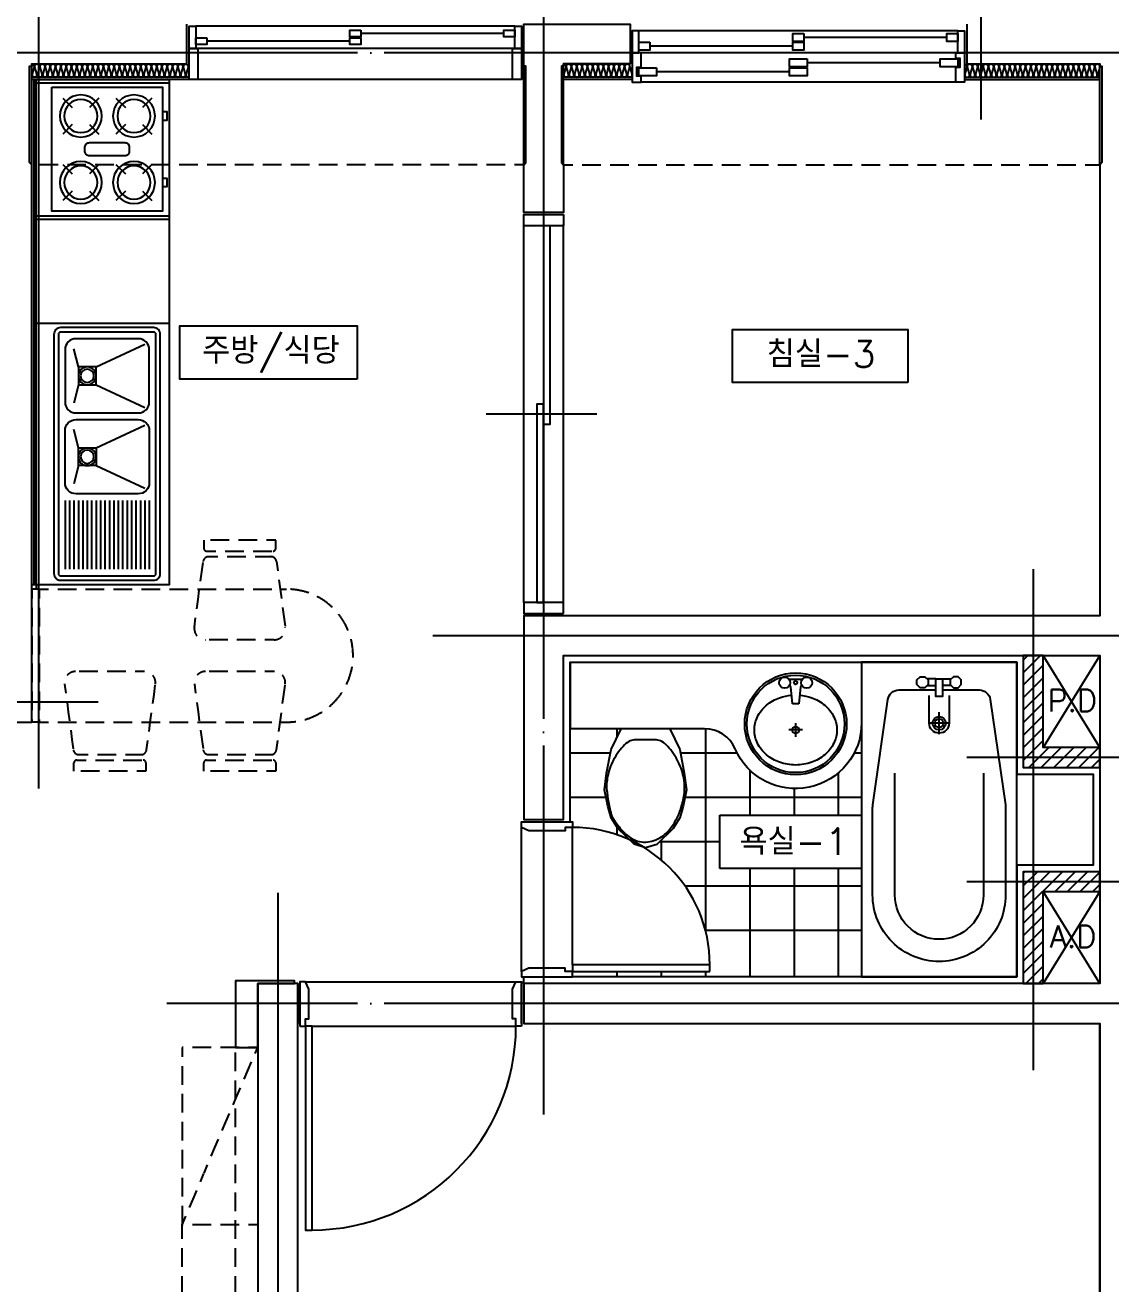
# Model space of a CAD drawing. Extents: x 0 to 40850, y 0 to 28500.
# Drawn here: x 15568 to 20468, y 12462 to 18142 of the extents above; entities that cross this region are included whole.
import ezdxf
from ezdxf.enums import TextEntityAlignment as Align

# ---------------------------------------------------------------- set-up
doc = ezdxf.new("R2010")
doc.units = 0
doc.header["$LTSCALE"] = 60
doc.header["$MEASUREMENT"] = 0
doc.linetypes.add('CEN', pattern=[62, 60, -1, 0, -1])
doc.linetypes.add('HIDDEN', pattern=[2.1, 0.7, -0.7, 0.7])
doc.layers.get('0').update_dxf_attribs({"linetype": 'CONTINUOUS'})
for name, color, linetype in [('1', 1, 'CONTINUOUS'), ('2', 2, 'CONTINUOUS'), ('3', 3, 'CONTINUOUS'), ('4', 4, 'CONTINUOUS'), ('6', 6, 'CONTINUOUS'), ('7', 7, 'CONTINUOUS'), ('8', 8, 'CONTINUOUS'), ('9', 9, 'CONTINUOUS'), ('CEN', 1, 'CEN'), ('INSUL', 9, 'CONTINUOUS'), ('KIC', 2, 'CONTINUOUS'), ('WINDOW', 4, 'CONTINUOUS')]:
    doc.layers.add(name, color=color, linetype=linetype)
doc.styles.add('GHS', font='ROMANS', dxfattribs={"bigfont": 'GHS'})
doc.styles.add('HS', font='simplex', dxfattribs={"bigfont": 'ghs'})
pattern_1 = [(45, (-69770.193, -30669.865), (-28.284271, 28.284271), [])]

# ---------------------------------------------------------------- blocks, each defined once
blk = doc.blocks.new('GASR')
for p, q in [((162.1, 188.9), (119.7, 231.3)), ((239.9, 188.9), (282.3, 231.3)), ((402.1, 188.9), (359.7, 231.3)), ((479.9, 188.9), (522.3, 231.3)), ((119.7, 68.7), (162.1, 111.1)), ((282.3, 68.7), (239.9, 111.1)), ((359.7, 68.7), (402.1, 111.1)), ((522.3, 68.7), (479.9, 111.1)), ((162.1, -111.1), (119.7, -68.7)), ((239.9, -111.1), (282.3, -68.7)), ((402.1, -111.1), (359.7, -68.7)), ((479.9, -111.1), (522.3, -68.7)), ((119.7, -231.3), (162.1, -188.9)), ((282.3, -231.3), (239.9, -188.9)), ((359.7, -231.3), (402.1, -188.9)), ((522.3, -231.3), (479.9, -188.9))]:
    blk.add_line(p, q)
blk.add_lwpolyline([(70, -280), (570, -280), (570, 280), (70, 280)], close=True)
for points in [[(570, 130), (590, 130), (590, 170), (569, 170)], [(570, -170), (590, -170), (590, -130), (569, -130)]]:
    blk.add_lwpolyline(points)
blk.add_lwpolyline([(240, -30), (400, -30, 0.414214), (420, -10), (420, 10, 0.414214), (400, 30), (240, 30, 0.414214), (220, 10), (220, -10, 0.414214)], format="xyb", close=True)
for centre, radius in [((201, 150), 95), ((441, 150), 95), ((201, 150), 75), ((441, 150), 75), ((201, -150), 95), ((441, -150), 95), ((201, -150), 75), ((441, -150), 75)]:
    blk.add_circle(centre, radius)
blk = doc.blocks.new('SINK12I')
for p, q in [((130, 210), (130, 520)), ((150, 210), (150, 520)), ((170, 210), (170, 520)), ((190, 210), (190, 520)), ((210, 210), (210, 520)), ((230, 210), (230, 520)), ((250, 210), (250, 520)), ((270, 210), (270, 520)), ((290, 210), (290, 520)), ((310, 210), (310, 520)), ((330, 210), (330, 520)), ((350, 210), (350, 520)), ((370, 210), (370, 520)), ((390, 210), (390, 520)), ((410, 210), (410, 520)), ((430, 210), (430, 520)), ((450, 210), (450, 520)), ((470, 210), (470, 520)), ((490, 210), (490, 520)), ((510, 210), (510, 520)), ((190, 52.5), (170, 135)), ((270, 52.5), (490, 155)), ((190, -27.5), (170, -110)), ((270, -27.5), (490, -130)), ((270, -312.5), (490, -210)), ((190, -312.5), (170, -230)), ((190, -392.5), (170, -475)), ((270, -392.5), (490, -495))]:
    blk.add_line(p, q)
for points in [[(80, -540), (80, 540, -0.414214), (110, 570), (530, 570, -0.414214), (560, 540), (560, -540, -0.414214), (530, -570), (110, -570, -0.414214)], [(100, -540), (100, 540, -0.414214), (110, 550), (530, 550, -0.414214), (540, 540), (540, -540, -0.414214), (530, -550), (110, -550, -0.414214)], [(130, 130), (130, -105, 0.414214), (180, -155), (460, -155, 0.414214), (510, -105), (510, 130, 0.414214), (460, 180), (180, 180, 0.414214)], [(130, -470), (130, -235, -0.414214), (180, -185), (460, -185, -0.414214), (510, -235), (510, -470, -0.414214), (460, -520), (180, -520, -0.414214)]]:
    blk.add_lwpolyline(points, format="xyb", close=True)
for points in [[(270, 52.5), (190, 52.5), (190, -27.5), (270, -27.5)], [(270, -392.5), (190, -392.5), (190, -312.5), (270, -312.5)]]:
    blk.add_lwpolyline(points, close=True)
for centre, radius in [((230, 12.5), 40), ((230, 12.5), 30), ((230, -352.5), 40), ((230, -352.5), 30)]:
    blk.add_circle(centre, radius)

msp = doc.modelspace()

# ---------------------------------------------------------------- hatches: boundary and pattern name
at = {"layer": '9'}
h = msp.add_hatch(dxfattribs=at)
h.set_pattern_fill('ANSI31', color=256, scale=40, style=0)
h.set_pattern_definition(pattern_1)
h.paths.add_polyline_path([(20418.3, 14882), (20163.3, 14882), (20163.3, 15297), (20073.3, 15297), (20073.3, 14792), (20418.3, 14792)])
h = msp.add_hatch(dxfattribs=at)
h.set_pattern_fill('ANSI31', color=256, scale=40, style=0)
h.set_pattern_definition(pattern_1)
h.paths.add_polyline_path([(20418.3, 14322), (20073.3, 14322), (20073.3, 13817), (20163.3, 13817), (20163.3, 14232), (20418.3, 14232)])

# ---------------------------------------------------------------- linework, layer by layer
at = {"layer": '1'}
for p, q in [((20418.3, 15297), (20163.3, 14882)), ((20418.3, 14882), (20163.3, 15297)), ((20418.3, 13817), (20163.3, 14232)), ((20418.3, 14232), (20163.3, 13817))]:
    msp.add_line(p, q, dxfattribs=at)
at = {"layer": '2'}
for p, q in [((15598.3, 17512), (15598.3, 17957)), ((17818.3, 17512), (17818.3, 17957)), ((17998.3, 17512), (17998.3, 17957)), ((20418.3, 17512), (20418.3, 17957)), ((16308.3, 17907), (15598.3, 17907)), ((16308.3, 17897), (15598.3, 17897)), ((15608.3, 15617), (15608.3, 17897)), ((18308.3, 17907), (17998.3, 17907)), ((18308.3, 17897), (17998.3, 17897)), ((19808.3, 17907), (20418.3, 17907)), ((19808.3, 17897), (20418.3, 17897)), ((18703.3, 14577), (19343.3, 14577)), ((18703.3, 14337), (18703.3, 14577)), ((19343.3, 14577), (19343.3, 14337)), ((19343.3, 14337), (18703.3, 14337)), ((17818.3, 13817), (17818.3, 13847))]:
    msp.add_line(p, q, dxfattribs=at)
at = {"layer": '2', "linetype": 'HIDDEN'}
for p, q in [((15631.2, 15597), (15598.3, 15597)), ((15631.2, 15597), (16748.2, 15597)), ((15631.2, 15597), (15631.2, 14997)), ((15631.2, 14997), (15598.3, 14997)), ((15631.2, 14997), (16748.2, 14997)), ((16276.3, 12729), (16618.3, 13529)), ((16276.3, 13529), (16276.3, 12729)), ((16618.3, 13529), (16276.3, 13529)), ((16518.3, 10437), (16518.3, 13529)), ((16618.3, 12729), (16276.3, 12729)), ((16618.3, 12729), (16276.3, 12729)), ((16276.3, 10437), (16276.3, 12729))]:
    msp.add_line(p, q, dxfattribs=at)
at = {"layer": '2'}
for points in [[(17066.6, 16545.1), (16266, 16545.1), (16266, 16785.1), (17066.6, 16785.1)], [(19552.8, 16529.2), (18760.3, 16529.2), (18760.3, 16769.2), (19552.8, 16769.2)], [(16783.8, 13817), (16783.8, 13829), (16518.3, 13829), (16518.3, 13529), (16618.3, 13529), (16618.3, 13817)]]:
    msp.add_lwpolyline(points, close=True, dxfattribs=at)
at = {"layer": '2', "linetype": 'HIDDEN'}
for points in [[(16687, 15768.7, 0.414214), (16699.5, 15781.2), (16699.5, 15818.7), (16374.5, 15818.7), (16374.5, 15781.2, 0.414214), (16387, 15768.7)], [(16101, 14825.4, -0.414214), (16113.5, 14812.9), (16113.5, 14775.4), (15788.5, 14775.4), (15788.5, 14812.9, -0.414214), (15801, 14825.4)], [(16687, 14825.4, -0.414214), (16699.5, 14812.9), (16699.5, 14775.4), (16374.5, 14775.4), (16374.5, 14812.9, -0.414214), (16387, 14825.4)]]:
    msp.add_lwpolyline(points, format="xyb", close=True, dxfattribs=at)
for points in [[(16677.6, 15743.7, -0.375902), (16702.4, 15722), (16741.9, 15425.3, -0.453592), (16692.4, 15368.7), (16381.6, 15368.7, -0.453592), (16332, 15425.3), (16371.6, 15722, -0.375902), (16396.4, 15743.7), (16687, 15743.7)], [(16091.7, 14850.4, 0.375902), (16116.4, 14872.1), (16156, 15168.8, 0.453592), (16106.4, 15225.4), (15795.6, 15225.4, 0.453592), (15746.1, 15168.8), (15785.6, 14872.1, 0.375902), (15810.4, 14850.4), (16101, 14850.4)], [(16677.6, 14850.4, 0.375902), (16702.4, 14872.1), (16741.9, 15168.8, 0.453592), (16692.4, 15225.4), (16381.6, 15225.4, 0.453592), (16332, 15168.8), (16371.6, 14872.1, 0.375902), (16396.4, 14850.4), (16687, 14850.4)]]:
    msp.add_lwpolyline(points, format="xyb", dxfattribs=at)
msp.add_lwpolyline([(15598.3, 15597), (15598.3, 14997)], dxfattribs=at)
at = {"layer": '2'}
msp.add_lwpolyline([(18028.3, 14547), (18028.3, 15267), (20043.3, 15267), (20043.3, 14762), (20388.3, 14762), (20388.3, 14352), (20043.3, 14352), (20043.3, 13847), (18038.3, 13847)], dxfattribs=at)
at = {"layer": '2', "linetype": 'HIDDEN'}
msp.add_arc((16748.2, 15297), 300, 270, 90, dxfattribs=at)
at = {"layer": '4'}
for p, q in [((15618.3, 15617), (15598.3, 15617)), ((15613.3, 15597), (15598.3, 15597)), ((15613.3, 15597), (15618.3, 15602)), ((15618.3, 15617), (15618.3, 15602)), ((19678.3, 15192), (19638.6, 15192)), ((19708.3, 15192), (19747.9, 15192)), ((19638.6, 15162), (19678.3, 15162)), ((19747.9, 15162), (19708.3, 15162)), ((19693.3, 14942), (19693.3, 15042)), ((19743.3, 14992), (19643.3, 14992))]:
    msp.add_line(p, q, dxfattribs=at)
at = {"layer": '4', "color": 4}
for p, q in [((19075.1, 15188.9), (19016.5, 15188.9)), ((19019.6, 15160.9), (19016.5, 15160.9)), ((19031.8, 15079.9), (19024.5, 15156.4)), ((19067, 15156.4), (19059.8, 15079.9)), ((19075.1, 15160.9), (19072, 15160.9)), ((19059.8, 15079.9), (19031.8, 15079.9)), ((18477.7, 14967), (18257.7, 14967)), ((19076.8, 14961.5), (19014.7, 14961.5)), ((19046.4, 14930.4), (19046.4, 14992.4)), ((16808.3, 13637), (16808.3, 13817)), ((17808.3, 13637), (17808.3, 13817))]:
    msp.add_line(p, q, dxfattribs=at)
at = {"layer": '4', "color": 4, "linetype": 'CONTINUOUS'}
for p, q in [((17808.3, 13872), (17808.3, 14522)), ((18038.3, 13902), (18038.3, 14522)), ((16833.3, 13825), (17783.3, 13825)), ((16863.3, 13625), (17783.3, 13625))]:
    msp.add_line(p, q, dxfattribs=at)
for points in [[(17778.3, 18119), (17778.3, 18089), (17728.3, 18089), (17728.3, 18119)], [(18388.3, 18065), (18388.3, 18029), (18338.3, 18029), (18338.3, 18065)], [(19083.3, 18105), (19083.3, 18069), (19033.3, 18069), (19033.3, 18105)], [(19083.3, 18065), (19083.3, 18029), (19033.3, 18029), (19033.3, 18065)], [(19778.3, 18105), (19778.3, 18069), (19728.3, 18069), (19728.3, 18105)], [(17768.3, 18037), (17808.3, 18037), (17808.3, 17897), (17768.3, 17897), (17768.3, 17948), (17768.3, 17948), (17768.3, 17988), (17768.3, 17988)], [(18348.3, 18017), (18308.3, 18017), (18308.3, 17885), (18348.3, 17885), (18348.3, 17912), (18328.3, 17912), (18328.3, 17952), (18348.3, 17952)], [(19768.3, 18017), (19808.3, 18017), (19808.3, 17885), (19768.3, 17885), (19768.3, 17952), (19788.3, 17952), (19788.3, 17992), (19768.3, 17992)], [(18418.3, 17950), (18418.3, 17914), (18338.3, 17914), (18338.3, 17950)], [(19098.3, 17990), (19098.3, 17954), (19018.3, 17954), (19018.3, 17990)], [(19098.3, 17950), (19098.3, 17914), (19018.3, 17914), (19018.3, 17950)], [(19778.3, 17990), (19778.3, 17954), (19698.3, 17954), (19698.3, 17990)], [(17908.3, 15537), (17908.3, 16432), (17878.3, 16432), (17878.3, 15537)], [(18038.3, 14522), (18005.3, 14522), (18005.3, 14507), (17841.3, 14507), (17808.3, 14522), (17808.3, 14547), (18038.3, 14547)], [(18038.3, 13872), (18005.3, 13872), (18005.3, 13887), (17841.3, 13887), (17808.3, 13872), (17808.3, 13847), (18038.3, 13847)], [(18658.3, 13872), (18658.3, 13902), (18038.3, 13902), (18038.3, 13872)], [(16808.3, 13625), (16833.3, 13625), (16833.3, 13658), (16848.3, 13658), (16848.3, 13792), (16833.3, 13825), (16808.3, 13825)], [(17808.3, 13625), (17783.3, 13625), (17783.3, 13658), (17768.3, 13658), (17768.3, 13792), (17783.3, 13825), (17808.3, 13825)], [(16833.3, 13625), (16833.3, 12705), (16863.3, 12705), (16863.3, 13625)]]:
    msp.add_lwpolyline(points, close=True, dxfattribs=at)
for points in [[(17778.3, 18137), (17808.3, 18137), (17808.3, 18037), (17778.3, 18037), (17778.3, 18087), (17778.3, 18087), (17778.3, 18137)], [(18338.3, 18117), (18308.3, 18117), (18308.3, 18017), (18338.3, 18017), (18338.3, 18027), (18338.3, 18027), (18338.3, 18117)], [(19778.3, 18117), (19808.3, 18117), (19808.3, 18017), (19778.3, 18017), (19778.3, 18067), (19778.3, 18067), (19778.3, 18117)], [(17908.3, 17237), (17908.3, 16342), (17938.3, 16342), (17938.3, 17237)]]:
    msp.add_lwpolyline(points, dxfattribs=at)
at = {"layer": '4'}
for points in [[(17998.3, 17287), (17998.3, 17237), (17818.3, 17237), (17818.3, 17287)], [(17998.3, 15487), (17998.3, 15537), (17818.3, 15537), (17818.3, 15487)], [(20043.3, 15267), (19343.3, 15267), (19343.3, 13847), (20043.3, 13847)], [(19643.3, 15166.7), (19628.6, 15152), (19607.9, 15152), (19593.3, 15166.7), (19593.3, 15187.4), (19607.9, 15202), (19628.6, 15202), (19643.3, 15187.4)], [(19708.3, 15192), (19708.3, 15112), (19678.3, 15112), (19678.3, 15192)], [(19743.3, 15166.7), (19757.9, 15152), (19778.6, 15152), (19793.3, 15166.7), (19793.3, 15187.4), (19778.6, 15202), (19757.9, 15202), (19743.3, 15187.4)]]:
    msp.add_lwpolyline(points, close=True, dxfattribs=at)
at = {"layer": '4', "color": 4}
msp.add_lwpolyline([(19343.3, 15267), (19343.3, 14994.5, -0.814354), (18772.7, 14876.5, 0.299212), (18635, 14967), (18477.7, 14967), (18522.7, 14872.8), (18543.1, 14766.7), (18552.7, 14691), (18537.7, 14618.3), (18522.7, 14565.3), (18492.7, 14517.3), (18419.4, 14445.3), (18367.7, 14429.4), (18316.4, 14445.6), (18242.7, 14517.3), (18212.7, 14565.3), (18197.7, 14618.3), (18182.7, 14691), (18192.3, 14766.7), (18212.7, 14872.8), (18257.7, 14967), (18029.2, 14967), (18029.2, 15267)], format="xyb", close=True, dxfattribs=at)
msp.add_lwpolyline([(19063.4, 15118.7, -0.064435), (19118.3, 15107, -0.091719), (19177.3, 15073.2, -0.103599), (19218.1, 15020.6, -0.113912), (19231.8, 14961.4, -0.113912), (19218.1, 14902.3, -0.103599), (19177.3, 14849.7, -0.091719), (19118.3, 14815.8, -0.084785), (19045.8, 14803.4, -0.084785), (18973.3, 14815.8, -0.091719), (18914.2, 14849.7, -0.103599), (18873.4, 14902.3, -0.113912), (18859.8, 14961.4, -0.113912), (18873.4, 15020.6, -0.103599), (18914.2, 15073.2, -0.091719), (18973.3, 15107, -0.064435), (19028.1, 15118.7)], format="xyb", dxfattribs=at)
at = {"layer": '4'}
msp.add_lwpolyline([(19708.3, 15142), (19874.9, 15142, -0.373238), (19924.4, 15099.1), (19992.3, 14624, -0.035489), (19993.3, 14609.9), (19993.3, 14217, -0.414214), (19693.3, 13917, -0.414214), (19393.3, 14217), (19393.3, 14609.9, -0.035489), (19394.3, 14624), (19462.1, 15099.1, -0.373238), (19511.6, 15142), (19678.3, 15142)], format="xyb", dxfattribs=at)
at = {"layer": '4', "color": 2, "linetype": 'CONTINUOUS'}
for points in [[(19738.3, 15117), (19738.3, 14992, -1), (19648.3, 14992), (19648.3, 15117)], [(19893.3, 14767), (19893.3, 14217, -0.414214), (19693.3, 14017, -0.414214), (19493.3, 14217), (19493.3, 14767)]]:
    msp.add_lwpolyline(points, format="xyb", dxfattribs=at)
at = {"layer": '4', "color": 4}
msp.add_lwpolyline([(18286.4, 14905.2), (18280, 14900.3), (18273.4, 14894.4), (18266.7, 14887.6), (18260, 14880.1), (18253.3, 14872), (18246.8, 14863.4), (18240.6, 14854.5), (18234.6, 14845.4), (18229, 14836.1), (18223.9, 14826.8), (18219.1, 14817.4), (18214.7, 14807.9), (18210.7, 14798.5), (18207.2, 14789), (18204.1, 14779.5), (18201.3, 14770.1), (18199, 14760.8), (18197.1, 14751.6), (18195.6, 14742.8), (18194.3, 14734.4), (18193.4, 14726.7), (18192.6, 14719.7), (18192.1, 14713.6), (18191.8, 14708.6), (18191.6, 14704.6), (18191.5, 14701.6), (18191.6, 14699.1), (18191.8, 14696.9), (18192.1, 14694.8), (18192.5, 14692.3), (18193, 14689.3), (18193.7, 14685.3), (18194.4, 14680.3), (18195.2, 14674.2), (18196.1, 14667.4), (18197.1, 14660), (18198.2, 14652.1), (18199.4, 14644), (18200.7, 14635.9), (18202.1, 14627.9), (18203.5, 14620.2), (18205.1, 14612.9), (18206.7, 14606.1), (18208.2, 14599.8), (18209.7, 14594.1), (18211, 14589), (18212.3, 14584.6), (18213.3, 14581), (18214.2, 14578.1), (18214.9, 14575.9), (18215.6, 14574.1), (18216.2, 14572.5), (18217, 14570.9), (18218, 14569.2), (18219.3, 14567.1), (18220.9, 14564.5), (18223, 14561.2), (18225.5, 14557.3), (18228.4, 14552.7), (18231.7, 14547.7), (18235.4, 14542.2), (18239.5, 14536.4), (18244, 14530.3), (18248.8, 14524), (18254, 14517.5), (18259.6, 14511.1), (18265.5, 14504.6), (18271.7, 14498.3), (18278.2, 14492.1), (18285.1, 14486.3), (18292.3, 14480.7), (18299.8, 14475.5), (18307.6, 14470.9), (18315.7, 14466.7), (18324, 14463.2), (18332.6, 14460.2), (18341.4, 14457.9), (18350.4, 14456.3), (18359.5, 14455.5), (18368.8, 14455.4), (18378.2, 14456.1), (18387.6, 14457.6), (18397, 14459.8), (18406.2, 14462.6), (18415.2, 14466), (18423.9, 14469.9), (18432.1, 14474.2), (18439.9, 14479), (18447.2, 14484), (18453.9, 14489.4), (18460.1, 14495), (18465.9, 14500.8), (18471.3, 14506.7), (18476.4, 14512.7), (18481.2, 14518.8), (18485.8, 14525), (18490.1, 14531), (18494.3, 14537.1), (18498.2, 14543.2), (18502, 14549.3), (18505.5, 14555.4), (18508.9, 14561.6), (18512.1, 14567.9), (18515.1, 14574.2), (18517.9, 14580.7), (18520.5, 14587.2), (18523, 14593.9), (18525.3, 14600.7), (18527.6, 14607.7), (18529.7, 14614.9), (18531.8, 14622.2), (18533.8, 14629.8), (18535.8, 14637.5), (18537.6, 14645.5), (18539.4, 14653.6), (18541, 14661.9), (18542.3, 14670.4), (18543.4, 14679), (18544.2, 14687.7), (18544.7, 14696.5), (18544.8, 14705.5), (18544.4, 14714.5), (18543.7, 14723.6), (18542.6, 14732.8), (18541.1, 14742), (18539.3, 14751.4), (18537.1, 14760.7), (18534.5, 14770.1), (18531.6, 14779.6), (18528.3, 14789), (18524.6, 14798.5), (18520.6, 14808), (18516.2, 14817.4), (18511.4, 14826.8), (18506.2, 14836.1), (18500.6, 14845.4), (18494.6, 14854.5), (18488.4, 14863.4), (18481.9, 14872), (18475.2, 14880.1), (18468.5, 14887.6), (18461.8, 14894.4), (18455.1, 14900.3), (18448.7, 14905.2), (18442.4, 14909.1), (18436.4, 14912), (18430.4, 14914.1), (18424.3, 14915.5), (18418.2, 14916.4), (18411.9, 14916.8), (18405.3, 14917), (18398.4, 14917), (18391, 14917), (18383.3, 14917), (18375.4, 14917), (18367.3, 14917), (18359.3, 14917), (18351.4, 14917), (18343.7, 14917), (18336.4, 14917), (18329.4, 14917), (18322.9, 14916.8), (18316.6, 14916.4), (18310.6, 14915.5), (18304.6, 14914.1), (18298.7, 14912), (18292.6, 14909.1)], close=True, dxfattribs=at)
for centre, radius in [((19045.8, 14988.9), 230), ((19045.8, 14988.9), 220), ((18995.8, 15174.9), 25), ((19045.8, 15174.9), 8), ((19095.8, 15174.9), 25), ((19045.8, 14961.4), 15)]:
    msp.add_circle(centre, radius, dxfattribs=at)
at = {"layer": '4', "color": 2, "linetype": 'CONTINUOUS'}
msp.add_circle((19693.3, 14992), 30, dxfattribs=at)
at = {"layer": '4'}
msp.add_circle((19693.3, 14992), 20, dxfattribs=at)
at = {"layer": '4', "color": 4}
for centre, start, end in [((19019.6, 15155.9), 5.3909, 90), ((19072, 15155.9), 90, 174.6091)]:
    msp.add_arc(centre, 5, start, end, dxfattribs=at)
at = {"layer": '4', "color": 4, "linetype": 'CONTINUOUS'}
for centre, radius, start, end in [((18038.3, 13902), 620, 0, 90), ((16863.3, 13625), 920, 270, 0)]:
    msp.add_arc(centre, radius, start, end, dxfattribs=at)
at = {"layer": '6'}
for points in [[(20418.3, 14882), (20163.3, 14882), (20163.3, 15297), (20073.3, 15297), (20073.3, 14792), (20418.3, 14792)], [(20418.3, 14322), (20073.3, 14322), (20073.3, 13817), (20163.3, 13817), (20163.3, 14232), (20418.3, 14232)]]:
    msp.add_lwpolyline(points, close=True, dxfattribs=at)
at = {"layer": '7'}
msp.add_line((15598.3, 17967), (15598.3, 17957), dxfattribs=at)
for points in [[(15418.3, 14997), (15598.3, 14997), (15598.3, 17512), (15588.3, 17522), (15588.3, 17957), (15598.3, 17957), (15598.3, 17967), (16298.3, 17967), (16298.3, 18147)], [(19818.3, 18147), (19818.3, 17967), (20418.3, 17967), (20418.3, 17957), (20428.3, 17957), (20428.3, 17522), (20418.3, 17512), (20418.3, 15477), (17818.3, 15477), (17818.3, 14557), (17998.3, 14557), (17998.3, 15297), (20418.3, 15297), (20418.3, 13817), (17818.3, 13817), (17818.3, 13637), (20418.3, 13637), (20418.3, 10402), (20418.3, 13637)], [(17998.3, 17957), (17998.3, 17967), (17998.3, 17957), (17988.3, 17957), (17988.3, 17522), (17998.3, 17512), (17998.3, 17297), (17818.3, 17297), (17818.3, 17512), (17828.3, 17522), (17828.3, 17957), (17818.3, 17957), (17818.3, 18147), (18298.3, 18147), (18298.3, 17967), (17998.3, 17967)]]:
    msp.add_lwpolyline(points, dxfattribs=at)
msp.add_lwpolyline([(16618.3, 9767), (16798.3, 9767), (16798.3, 9957), (16788.3, 9957), (16788.3, 10392), (16798.3, 10402), (16798.3, 13817), (16618.3, 13817), (16618.3, 10402), (16628.3, 10392), (16628.3, 9957), (16618.3, 9957)], close=True, dxfattribs=at)
at = {"layer": '8'}
msp.add_line((15628.3, 22332), (15628.3, 14697), dxfattribs=at)
at = {"layer": '9', "color": 9, "linetype": 'CONTINUOUS'}
for p, q in [((19778.3, 18117), (18338.3, 18117)), ((19778.3, 18017), (18338.3, 18017)), ((19768.3, 17885), (18348.3, 17885))]:
    msp.add_line(p, q, dxfattribs=at)
at = {"layer": '9', "linetype": 'HIDDEN'}
for p, q in [((17818.3, 17512), (15598.3, 17512)), ((17998.3, 17512), (20418.3, 17512))]:
    msp.add_line(p, q, dxfattribs=at)
at = {"layer": '9'}
for p, q in [((18238.3, 14967), (18238.3, 14926.3)), ((18638.3, 14967), (18638.3, 14058.2)), ((18209.7, 14857), (18028.3, 14857)), ((18781.9, 14857), (18525.7, 14857)), ((19343.3, 14857), (19309.6, 14857)), ((18838.3, 14781.3), (18838.3, 14577)), ((19238.3, 14767.7), (19238.3, 14577)), ((18189.7, 14657), (18028.3, 14657)), ((19343.3, 14657), (18545.7, 14657)), ((19038.3, 14697.1), (19038.3, 14577)), ((18238.3, 14524.4), (18238.3, 14488.9)), ((18703.3, 14457), (18431.3, 14457)), ((18438.3, 14463.8), (18438.3, 14375.7)), ((18838.3, 14337), (18838.3, 13847)), ((19038.3, 14337), (19038.3, 13847)), ((19238.3, 14337), (19238.3, 13847)), ((19343.3, 14257), (18546.6, 14257)), ((19343.3, 14057), (18638.6, 14057)), ((18238.3, 13872), (18238.3, 13847)), ((18438.3, 13872), (18438.3, 13847)), ((18638.3, 13872), (18638.3, 13847))]:
    msp.add_line(p, q, dxfattribs=at)
at = {"layer": 'CEN'}
for p, q in [((17908.3, 22332), (17908.3, 13227)), ((19883.3, 17717), (19883.3, 18727)), ((24508.3, 18017), (12368.3, 18017)), ((20118.3, 15687), (20118.3, 13427)), ((24508.3, 15387), (17408.3, 15387)), ((15898.3, 15087), (12368.3, 15087)), ((24508.3, 14837), (19818.3, 14837)), ((24508.3, 14277), (19818.3, 14277)), ((16708.4, 14227), (16708.4, 6365.6)), ((24508.3, 13727), (16208.3, 13727))]:
    msp.add_line(p, q, dxfattribs=at)
at = {"layer": 'INSUL'}
for points in [[(15598.3, 17966.7), (15604.1, 17964.6), (15608.3, 17958.6), (15608.3, 17952), (15603.8, 17937), (15599.3, 17922), (15599.3, 17915.4), (15602.9, 17909.4), (15609.5, 17907), (15616.1, 17909.4), (15620.3, 17915.4), (15620.3, 17922), (15615.8, 17937), (15611.3, 17952)], [(15611.3, 17952), (15611.3, 17958.6), (15614.9, 17964.6), (15621.5, 17967), (15628.1, 17964.6), (15632.3, 17958.6), (15632.3, 17952), (15627.8, 17937), (15623.3, 17922), (15623.3, 17915.4), (15626.9, 17909.4), (15633.5, 17907), (15640.1, 17909.4), (15644.3, 17915.4), (15644.3, 17922), (15639.8, 17937), (15635.3, 17952)], [(15635.3, 17952), (15635.3, 17958.6), (15638.9, 17964.6), (15645.5, 17967), (15652.1, 17964.6), (15656.3, 17958.6), (15656.3, 17952), (15651.8, 17937), (15647.3, 17922), (15647.3, 17915.4), (15650.9, 17909.4), (15657.5, 17907), (15664.1, 17909.4), (15668.3, 17915.4), (15668.3, 17922), (15663.8, 17937), (15659.3, 17952)], [(15659.3, 17952), (15659.3, 17958.6), (15662.9, 17964.6), (15669.5, 17967), (15676.1, 17964.6), (15680.3, 17958.6), (15680.3, 17952), (15675.8, 17937), (15671.3, 17922), (15671.3, 17915.4), (15674.9, 17909.4), (15681.5, 17907), (15688.1, 17909.4), (15692.3, 17915.4), (15692.3, 17922), (15687.8, 17937), (15683.3, 17952)], [(15683.3, 17952), (15683.3, 17958.6), (15686.9, 17964.6), (15693.5, 17967), (15700.1, 17964.6), (15704.3, 17958.6), (15704.3, 17952), (15699.8, 17937), (15695.3, 17922), (15695.3, 17915.4), (15698.9, 17909.4), (15705.5, 17907), (15712.1, 17909.4), (15716.3, 17915.4), (15716.3, 17922), (15711.8, 17937), (15707.3, 17952)], [(15707.3, 17952), (15707.3, 17958.6), (15710.9, 17964.6), (15717.5, 17967), (15724.1, 17964.6), (15728.3, 17958.6), (15728.3, 17952), (15723.8, 17937), (15719.3, 17922), (15719.3, 17915.4), (15722.9, 17909.4), (15729.5, 17907), (15736.1, 17909.4), (15740.3, 17915.4), (15740.3, 17922), (15735.8, 17937), (15731.3, 17952)], [(15731.3, 17952), (15731.3, 17958.6), (15734.9, 17964.6), (15741.5, 17967), (15748.1, 17964.6), (15752.3, 17958.6), (15752.3, 17952), (15747.8, 17937), (15743.3, 17922), (15743.3, 17915.4), (15746.9, 17909.4), (15753.5, 17907), (15760.1, 17909.4), (15764.3, 17915.4), (15764.3, 17922), (15759.8, 17937), (15755.3, 17952)], [(15755.3, 17952), (15755.3, 17958.6), (15758.9, 17964.6), (15765.5, 17967), (15772.1, 17964.6), (15776.3, 17958.6), (15776.3, 17952), (15771.8, 17937), (15767.3, 17922), (15767.3, 17915.4), (15770.9, 17909.4), (15777.5, 17907), (15784.1, 17909.4), (15788.3, 17915.4), (15788.3, 17922), (15783.8, 17937), (15779.3, 17952)], [(15779.3, 17952), (15779.3, 17958.6), (15782.9, 17964.6), (15789.5, 17967), (15796.1, 17964.6), (15800.3, 17958.6), (15800.3, 17952), (15795.8, 17937), (15791.3, 17922), (15791.3, 17915.4), (15794.9, 17909.4), (15801.5, 17907), (15808.1, 17909.4), (15812.3, 17915.4), (15812.3, 17922), (15807.8, 17937), (15803.3, 17952)], [(15803.3, 17952), (15803.3, 17958.6), (15806.9, 17964.6), (15813.5, 17967), (15820.1, 17964.6), (15824.3, 17958.6), (15824.3, 17952), (15819.8, 17937), (15815.3, 17922), (15815.3, 17915.4), (15818.9, 17909.4), (15825.5, 17907), (15832.1, 17909.4), (15836.3, 17915.4), (15836.3, 17922), (15831.8, 17937), (15827.3, 17952)], [(15827.3, 17952), (15827.3, 17958.6), (15830.9, 17964.6), (15837.5, 17967), (15844.1, 17964.6), (15848.3, 17958.6), (15848.3, 17952), (15843.8, 17937), (15839.3, 17922), (15839.3, 17915.4), (15842.9, 17909.4), (15849.5, 17907), (15856.1, 17909.4), (15860.3, 17915.4), (15860.3, 17922), (15855.8, 17937), (15851.3, 17952)], [(15851.3, 17952), (15851.3, 17958.6), (15854.9, 17964.6), (15861.5, 17967), (15868.1, 17964.6), (15872.3, 17958.6), (15872.3, 17952), (15867.8, 17937), (15863.3, 17922), (15863.3, 17915.4), (15866.9, 17909.4), (15873.5, 17907), (15880.1, 17909.4), (15884.3, 17915.4), (15884.3, 17922), (15879.8, 17937), (15875.3, 17952)], [(15875.3, 17952), (15875.3, 17958.6), (15878.9, 17964.6), (15885.5, 17967), (15892.1, 17964.6), (15896.3, 17958.6), (15896.3, 17952), (15891.8, 17937), (15887.3, 17922), (15887.3, 17915.4), (15890.9, 17909.4), (15897.5, 17907), (15904.1, 17909.4), (15908.3, 17915.4), (15908.3, 17922), (15903.8, 17937), (15899.3, 17952)], [(15899.3, 17952), (15899.3, 17958.6), (15902.9, 17964.6), (15909.5, 17967), (15916.1, 17964.6), (15920.3, 17958.6), (15920.3, 17952), (15915.8, 17937), (15911.3, 17922), (15911.3, 17915.4), (15914.9, 17909.4), (15921.5, 17907), (15928.1, 17909.4), (15932.3, 17915.4), (15932.3, 17922), (15927.8, 17937), (15923.3, 17952)], [(15923.3, 17952), (15923.3, 17958.6), (15926.9, 17964.6), (15933.5, 17967), (15940.1, 17964.6), (15944.3, 17958.6), (15944.3, 17952), (15939.8, 17937), (15935.3, 17922), (15935.3, 17915.4), (15938.9, 17909.4), (15945.5, 17907), (15952.1, 17909.4), (15956.3, 17915.4), (15956.3, 17922), (15951.8, 17937), (15947.3, 17952)], [(15947.3, 17952), (15947.3, 17958.6), (15950.9, 17964.6), (15957.5, 17967), (15964.1, 17964.6), (15968.3, 17958.6), (15968.3, 17952), (15963.8, 17937), (15959.3, 17922), (15959.3, 17915.4), (15962.9, 17909.4), (15969.5, 17907), (15976.1, 17909.4), (15980.3, 17915.4), (15980.3, 17922), (15975.8, 17937), (15971.3, 17952)], [(15971.3, 17952), (15971.3, 17958.6), (15974.9, 17964.6), (15981.5, 17967), (15988.1, 17964.6), (15992.3, 17958.6), (15992.3, 17952), (15987.8, 17937), (15983.3, 17922), (15983.3, 17915.4), (15986.9, 17909.4), (15993.5, 17907), (16000.1, 17909.4), (16004.3, 17915.4), (16004.3, 17922), (15999.8, 17937), (15995.3, 17952)], [(15995.3, 17952), (15995.3, 17958.6), (15998.9, 17964.6), (16005.5, 17967), (16012.1, 17964.6), (16016.3, 17958.6), (16016.3, 17952), (16011.8, 17937), (16007.3, 17922), (16007.3, 17915.4), (16010.9, 17909.4), (16017.5, 17907), (16024.1, 17909.4), (16028.3, 17915.4), (16028.3, 17922), (16023.8, 17937), (16019.3, 17952)], [(16019.3, 17952), (16019.3, 17958.6), (16022.9, 17964.6), (16029.5, 17967), (16036.1, 17964.6), (16040.3, 17958.6), (16040.3, 17952), (16035.8, 17937), (16031.3, 17922), (16031.3, 17915.4), (16034.9, 17909.4), (16041.5, 17907), (16048.1, 17909.4), (16052.3, 17915.4), (16052.3, 17922), (16047.8, 17937), (16043.3, 17952)], [(16043.3, 17952), (16043.3, 17958.6), (16046.9, 17964.6), (16053.5, 17967), (16060.1, 17964.6), (16064.3, 17958.6), (16064.3, 17952), (16059.8, 17937), (16055.3, 17922), (16055.3, 17915.4), (16058.9, 17909.4), (16065.5, 17907), (16072.1, 17909.4), (16076.3, 17915.4), (16076.3, 17922), (16071.8, 17937), (16067.3, 17952)], [(16067.3, 17952), (16067.3, 17958.6), (16070.9, 17964.6), (16077.5, 17967), (16084.1, 17964.6), (16088.3, 17958.6), (16088.3, 17952), (16083.8, 17937), (16079.3, 17922), (16079.3, 17915.4), (16082.9, 17909.4), (16089.5, 17907), (16096.1, 17909.4), (16100.3, 17915.4), (16100.3, 17922), (16095.8, 17937), (16091.3, 17952)], [(16091.3, 17952), (16091.3, 17958.6), (16094.9, 17964.6), (16101.5, 17967), (16108.1, 17964.6), (16112.3, 17958.6), (16112.3, 17952), (16107.8, 17937), (16103.3, 17922), (16103.3, 17915.4), (16106.9, 17909.4), (16113.5, 17907), (16120.1, 17909.4), (16124.3, 17915.4), (16124.3, 17922), (16119.8, 17937), (16115.3, 17952)], [(16115.3, 17952), (16115.3, 17958.6), (16118.9, 17964.6), (16125.5, 17967), (16132.1, 17964.6), (16136.3, 17958.6), (16136.3, 17952), (16131.8, 17937), (16127.3, 17922), (16127.3, 17915.4), (16130.9, 17909.4), (16137.5, 17907), (16144.1, 17909.4), (16148.3, 17915.4), (16148.3, 17922), (16143.8, 17937), (16139.3, 17952)], [(16139.3, 17952), (16139.3, 17958.6), (16142.9, 17964.6), (16149.5, 17967), (16156.1, 17964.6), (16160.3, 17958.6), (16160.3, 17952), (16155.8, 17937), (16151.3, 17922), (16151.3, 17915.4), (16154.9, 17909.4), (16161.5, 17907), (16168.1, 17909.4), (16172.3, 17915.4), (16172.3, 17922), (16167.8, 17937), (16163.3, 17952)], [(16163.3, 17952), (16163.3, 17958.6), (16166.9, 17964.6), (16173.5, 17967), (16180.1, 17964.6), (16184.3, 17958.6), (16184.3, 17952), (16179.8, 17937), (16175.3, 17922), (16175.3, 17915.4), (16178.9, 17909.4), (16185.5, 17907), (16192.1, 17909.4), (16196.3, 17915.4), (16196.3, 17922), (16191.8, 17937), (16187.3, 17952)], [(16187.3, 17952), (16187.3, 17958.6), (16190.9, 17964.6), (16197.5, 17967), (16204.1, 17964.6), (16208.3, 17958.6), (16208.3, 17952), (16203.8, 17937), (16199.3, 17922), (16199.3, 17915.4), (16202.9, 17909.4), (16209.5, 17907), (16216.1, 17909.4), (16220.3, 17915.4), (16220.3, 17922), (16215.8, 17937), (16211.3, 17952)], [(16211.3, 17952), (16211.3, 17958.6), (16214.9, 17964.6), (16221.5, 17967), (16228.1, 17964.6), (16232.3, 17958.6), (16232.3, 17952), (16227.8, 17937), (16223.3, 17922), (16223.3, 17915.4), (16226.9, 17909.4), (16233.5, 17907), (16240.1, 17909.4), (16244.3, 17915.4), (16244.3, 17922), (16239.8, 17937), (16235.3, 17952)], [(16235.3, 17952), (16235.3, 17958.6), (16238.9, 17964.6), (16245.5, 17967), (16252.1, 17964.6), (16256.3, 17958.6), (16256.3, 17952), (16251.8, 17937), (16247.3, 17922), (16247.3, 17915.4), (16250.9, 17909.4), (16257.5, 17907), (16264.1, 17909.4), (16268.3, 17915.4), (16268.3, 17922), (16263.8, 17937), (16259.3, 17952)], [(16259.3, 17952), (16259.3, 17958.6), (16262.9, 17964.6), (16269.5, 17967), (16276.1, 17964.6), (16280.3, 17958.6), (16280.3, 17952), (16275.8, 17937), (16271.3, 17922), (16271.3, 17915.4), (16274.9, 17909.4), (16281.5, 17907), (16288.1, 17909.4), (16292.3, 17915.4), (16292.3, 17922), (16287.8, 17937), (16283.3, 17952)], [(16283.3, 17952), (16283.3, 17958.6), (16286.9, 17964.6), (16293.5, 17967), (16300.1, 17964.6), (16304.3, 17958.6), (16304.3, 17952), (16299.8, 17937), (16295.3, 17922), (16295.3, 17915.4), (16298.9, 17909.4), (16305.5, 17907), (16308.3, 17908)], [(17998.3, 17966.7), (18004.1, 17964.6), (18008.3, 17958.6), (18008.3, 17952), (18003.8, 17937), (17999.3, 17922), (17999.3, 17915.4), (18002.9, 17909.4), (18009.5, 17907), (18016.1, 17909.4), (18020.3, 17915.4), (18020.3, 17922), (18015.8, 17937), (18011.3, 17952)], [(18011.3, 17952), (18011.3, 17958.6), (18014.9, 17964.6), (18021.5, 17967), (18028.1, 17964.6), (18032.3, 17958.6), (18032.3, 17952), (18027.8, 17937), (18023.3, 17922), (18023.3, 17915.4), (18026.9, 17909.4), (18033.5, 17907), (18040.1, 17909.4), (18044.3, 17915.4), (18044.3, 17922), (18039.8, 17937), (18035.3, 17952)], [(18035.3, 17952), (18035.3, 17958.6), (18038.9, 17964.6), (18045.5, 17967), (18052.1, 17964.6), (18056.3, 17958.6), (18056.3, 17952), (18051.8, 17937), (18047.3, 17922), (18047.3, 17915.4), (18050.9, 17909.4), (18057.5, 17907), (18064.1, 17909.4), (18068.3, 17915.4), (18068.3, 17922), (18063.8, 17937), (18059.3, 17952)], [(18059.3, 17952), (18059.3, 17958.6), (18062.9, 17964.6), (18069.5, 17967), (18076.1, 17964.6), (18080.3, 17958.6), (18080.3, 17952), (18075.8, 17937), (18071.3, 17922), (18071.3, 17915.4), (18074.9, 17909.4), (18081.5, 17907), (18088.1, 17909.4), (18092.3, 17915.4), (18092.3, 17922), (18087.8, 17937), (18083.3, 17952)], [(18083.3, 17952), (18083.3, 17958.6), (18086.9, 17964.6), (18093.5, 17967), (18100.1, 17964.6), (18104.3, 17958.6), (18104.3, 17952), (18099.8, 17937), (18095.3, 17922), (18095.3, 17915.4), (18098.9, 17909.4), (18105.5, 17907), (18112.1, 17909.4), (18116.3, 17915.4), (18116.3, 17922), (18111.8, 17937), (18107.3, 17952)], [(18107.3, 17952), (18107.3, 17958.6), (18110.9, 17964.6), (18117.5, 17967), (18124.1, 17964.6), (18128.3, 17958.6), (18128.3, 17952), (18123.8, 17937), (18119.3, 17922), (18119.3, 17915.4), (18122.9, 17909.4), (18129.5, 17907), (18136.1, 17909.4), (18140.3, 17915.4), (18140.3, 17922), (18135.8, 17937), (18131.3, 17952)], [(18131.3, 17952), (18131.3, 17958.6), (18134.9, 17964.6), (18141.5, 17967), (18148.1, 17964.6), (18152.3, 17958.6), (18152.3, 17952), (18147.8, 17937), (18143.3, 17922), (18143.3, 17915.4), (18146.9, 17909.4), (18153.5, 17907), (18160.1, 17909.4), (18164.3, 17915.4), (18164.3, 17922), (18159.8, 17937), (18155.3, 17952)], [(18155.3, 17952), (18155.3, 17958.6), (18158.9, 17964.6), (18165.5, 17967), (18172.1, 17964.6), (18176.3, 17958.6), (18176.3, 17952), (18171.8, 17937), (18167.3, 17922), (18167.3, 17915.4), (18170.9, 17909.4), (18177.5, 17907), (18184.1, 17909.4), (18188.3, 17915.4), (18188.3, 17922), (18183.8, 17937), (18179.3, 17952)], [(18179.3, 17952), (18179.3, 17958.6), (18182.9, 17964.6), (18189.5, 17967), (18196.1, 17964.6), (18200.3, 17958.6), (18200.3, 17952), (18195.8, 17937), (18191.3, 17922), (18191.3, 17915.4), (18194.9, 17909.4), (18201.5, 17907), (18208.1, 17909.4), (18212.3, 17915.4), (18212.3, 17922), (18207.8, 17937), (18203.3, 17952)], [(18203.3, 17952), (18203.3, 17958.6), (18206.9, 17964.6), (18213.5, 17967), (18220.1, 17964.6), (18224.3, 17958.6), (18224.3, 17952), (18219.8, 17937), (18215.3, 17922), (18215.3, 17915.4), (18218.9, 17909.4), (18225.5, 17907), (18232.1, 17909.4), (18236.3, 17915.4), (18236.3, 17922), (18231.8, 17937), (18227.3, 17952)], [(18227.3, 17952), (18227.3, 17958.6), (18230.9, 17964.6), (18237.5, 17967), (18244.1, 17964.6), (18248.3, 17958.6), (18248.3, 17952), (18243.8, 17937), (18239.3, 17922), (18239.3, 17915.4), (18242.9, 17909.4), (18249.5, 17907), (18256.1, 17909.4), (18260.3, 17915.4), (18260.3, 17922), (18255.8, 17937), (18251.3, 17952)], [(18251.3, 17952), (18251.3, 17958.6), (18254.9, 17964.6), (18261.5, 17967), (18268.1, 17964.6), (18272.3, 17958.6), (18272.3, 17952), (18267.8, 17937), (18263.3, 17922), (18263.3, 17915.4), (18266.9, 17909.4), (18273.5, 17907), (18280.1, 17909.4), (18284.3, 17915.4), (18284.3, 17922), (18279.8, 17937), (18275.3, 17952)], [(18275.3, 17952), (18275.3, 17958.6), (18278.9, 17964.6), (18285.5, 17967), (18292.1, 17964.6), (18296.3, 17958.6), (18296.3, 17952), (18291.8, 17937), (18287.3, 17922), (18287.3, 17915.4), (18290.9, 17909.4), (18297.5, 17907), (18304.1, 17909.4), (18308.3, 17915.4), (18308.3, 17922), (18303.8, 17937), (18299.3, 17952)], [(19808.3, 17966.7), (19814.1, 17964.6), (19818.3, 17958.6), (19818.3, 17952), (19813.8, 17937), (19809.3, 17922), (19809.3, 17915.4), (19812.9, 17909.4), (19819.5, 17907), (19826.1, 17909.4), (19830.3, 17915.4), (19830.3, 17922), (19825.8, 17937), (19821.3, 17952)], [(19821.3, 17952), (19821.3, 17958.6), (19824.9, 17964.6), (19831.5, 17967), (19838.1, 17964.6), (19842.3, 17958.6), (19842.3, 17952), (19837.8, 17937), (19833.3, 17922), (19833.3, 17915.4), (19836.9, 17909.4), (19843.5, 17907), (19850.1, 17909.4), (19854.3, 17915.4), (19854.3, 17922), (19849.8, 17937), (19845.3, 17952)], [(19845.3, 17952), (19845.3, 17958.6), (19848.9, 17964.6), (19855.5, 17967), (19862.1, 17964.6), (19866.3, 17958.6), (19866.3, 17952), (19861.8, 17937), (19857.3, 17922), (19857.3, 17915.4), (19860.9, 17909.4), (19867.5, 17907), (19874.1, 17909.4), (19878.3, 17915.4), (19878.3, 17922), (19873.8, 17937), (19869.3, 17952)], [(19869.3, 17952), (19869.3, 17958.6), (19872.9, 17964.6), (19879.5, 17967), (19886.1, 17964.6), (19890.3, 17958.6), (19890.3, 17952), (19885.8, 17937), (19881.3, 17922), (19881.3, 17915.4), (19884.9, 17909.4), (19891.5, 17907), (19898.1, 17909.4), (19902.3, 17915.4), (19902.3, 17922), (19897.8, 17937), (19893.3, 17952)], [(19893.3, 17952), (19893.3, 17958.6), (19896.9, 17964.6), (19903.5, 17967), (19910.1, 17964.6), (19914.3, 17958.6), (19914.3, 17952), (19909.8, 17937), (19905.3, 17922), (19905.3, 17915.4), (19908.9, 17909.4), (19915.5, 17907), (19922.1, 17909.4), (19926.3, 17915.4), (19926.3, 17922), (19921.8, 17937), (19917.3, 17952)], [(19917.3, 17952), (19917.3, 17958.6), (19920.9, 17964.6), (19927.5, 17967), (19934.1, 17964.6), (19938.3, 17958.6), (19938.3, 17952), (19933.8, 17937), (19929.3, 17922), (19929.3, 17915.4), (19932.9, 17909.4), (19939.5, 17907), (19946.1, 17909.4), (19950.3, 17915.4), (19950.3, 17922), (19945.8, 17937), (19941.3, 17952)], [(19941.3, 17952), (19941.3, 17958.6), (19944.9, 17964.6), (19951.5, 17967), (19958.1, 17964.6), (19962.3, 17958.6), (19962.3, 17952), (19957.8, 17937), (19953.3, 17922), (19953.3, 17915.4), (19956.9, 17909.4), (19963.5, 17907), (19970.1, 17909.4), (19974.3, 17915.4), (19974.3, 17922), (19969.8, 17937), (19965.3, 17952)], [(19965.3, 17952), (19965.3, 17958.6), (19968.9, 17964.6), (19975.5, 17967), (19982.1, 17964.6), (19986.3, 17958.6), (19986.3, 17952), (19981.8, 17937), (19977.3, 17922), (19977.3, 17915.4), (19980.9, 17909.4), (19987.5, 17907), (19994.1, 17909.4), (19998.3, 17915.4), (19998.3, 17922), (19993.8, 17937), (19989.3, 17952)], [(19989.3, 17952), (19989.3, 17958.6), (19992.9, 17964.6), (19999.5, 17967), (20006.1, 17964.6), (20010.3, 17958.6), (20010.3, 17952), (20005.8, 17937), (20001.3, 17922), (20001.3, 17915.4), (20004.9, 17909.4), (20011.5, 17907), (20018.1, 17909.4), (20022.3, 17915.4), (20022.3, 17922), (20017.8, 17937), (20013.3, 17952)], [(20013.3, 17952), (20013.3, 17958.6), (20016.9, 17964.6), (20023.5, 17967), (20030.1, 17964.6), (20034.3, 17958.6), (20034.3, 17952), (20029.8, 17937), (20025.3, 17922), (20025.3, 17915.4), (20028.9, 17909.4), (20035.5, 17907), (20042.1, 17909.4), (20046.3, 17915.4), (20046.3, 17922), (20041.8, 17937), (20037.3, 17952)], [(20037.3, 17952), (20037.3, 17958.6), (20040.9, 17964.6), (20047.5, 17967), (20054.1, 17964.6), (20058.3, 17958.6), (20058.3, 17952), (20053.8, 17937), (20049.3, 17922), (20049.3, 17915.4), (20052.9, 17909.4), (20059.5, 17907), (20066.1, 17909.4), (20070.3, 17915.4), (20070.3, 17922), (20065.8, 17937), (20061.3, 17952)], [(20061.3, 17952), (20061.3, 17958.6), (20064.9, 17964.6), (20071.5, 17967), (20078.1, 17964.6), (20082.3, 17958.6), (20082.3, 17952), (20077.8, 17937), (20073.3, 17922), (20073.3, 17915.4), (20076.9, 17909.4), (20083.5, 17907), (20090.1, 17909.4), (20094.3, 17915.4), (20094.3, 17922), (20089.8, 17937), (20085.3, 17952)], [(20085.3, 17952), (20085.3, 17958.6), (20088.9, 17964.6), (20095.5, 17967), (20102.1, 17964.6), (20106.3, 17958.6), (20106.3, 17952), (20101.8, 17937), (20097.3, 17922), (20097.3, 17915.4), (20100.9, 17909.4), (20107.5, 17907), (20114.1, 17909.4), (20118.3, 17915.4), (20118.3, 17922), (20113.8, 17937), (20109.3, 17952)], [(20109.3, 17952), (20109.3, 17958.6), (20112.9, 17964.6), (20119.5, 17967), (20126.1, 17964.6), (20130.3, 17958.6), (20130.3, 17952), (20125.8, 17937), (20121.3, 17922), (20121.3, 17915.4), (20124.9, 17909.4), (20131.5, 17907), (20138.1, 17909.4), (20142.3, 17915.4), (20142.3, 17922), (20137.8, 17937), (20133.3, 17952)], [(20133.3, 17952), (20133.3, 17958.6), (20136.9, 17964.6), (20143.5, 17967), (20150.1, 17964.6), (20154.3, 17958.6), (20154.3, 17952), (20149.8, 17937), (20145.3, 17922), (20145.3, 17915.4), (20148.9, 17909.4), (20155.5, 17907), (20162.1, 17909.4), (20166.3, 17915.4), (20166.3, 17922), (20161.8, 17937), (20157.3, 17952)], [(20157.3, 17952), (20157.3, 17958.6), (20160.9, 17964.6), (20167.5, 17967), (20174.1, 17964.6), (20178.3, 17958.6), (20178.3, 17952), (20173.8, 17937), (20169.3, 17922), (20169.3, 17915.4), (20172.9, 17909.4), (20179.5, 17907), (20186.1, 17909.4), (20190.3, 17915.4), (20190.3, 17922), (20185.8, 17937), (20181.3, 17952)], [(20181.3, 17952), (20181.3, 17958.6), (20184.9, 17964.6), (20191.5, 17967), (20198.1, 17964.6), (20202.3, 17958.6), (20202.3, 17952), (20197.8, 17937), (20193.3, 17922), (20193.3, 17915.4), (20196.9, 17909.4), (20203.5, 17907), (20210.1, 17909.4), (20214.3, 17915.4), (20214.3, 17922), (20209.8, 17937), (20205.3, 17952)], [(20205.3, 17952), (20205.3, 17958.6), (20208.9, 17964.6), (20215.5, 17967), (20222.1, 17964.6), (20226.3, 17958.6), (20226.3, 17952), (20221.8, 17937), (20217.3, 17922), (20217.3, 17915.4), (20220.9, 17909.4), (20227.5, 17907), (20234.1, 17909.4), (20238.3, 17915.4), (20238.3, 17922), (20233.8, 17937), (20229.3, 17952)], [(20229.3, 17952), (20229.3, 17958.6), (20232.9, 17964.6), (20239.5, 17967), (20246.1, 17964.6), (20250.3, 17958.6), (20250.3, 17952), (20245.8, 17937), (20241.3, 17922), (20241.3, 17915.4), (20244.9, 17909.4), (20251.5, 17907), (20258.1, 17909.4), (20262.3, 17915.4), (20262.3, 17922), (20257.8, 17937), (20253.3, 17952)], [(20253.3, 17952), (20253.3, 17958.6), (20256.9, 17964.6), (20263.5, 17967), (20270.1, 17964.6), (20274.3, 17958.6), (20274.3, 17952), (20269.8, 17937), (20265.3, 17922), (20265.3, 17915.4), (20268.9, 17909.4), (20275.5, 17907), (20282.1, 17909.4), (20286.3, 17915.4), (20286.3, 17922), (20281.8, 17937), (20277.3, 17952)], [(20277.3, 17952), (20277.3, 17958.6), (20280.9, 17964.6), (20287.5, 17967), (20294.1, 17964.6), (20298.3, 17958.6), (20298.3, 17952), (20293.8, 17937), (20289.3, 17922), (20289.3, 17915.4), (20292.9, 17909.4), (20299.5, 17907), (20306.1, 17909.4), (20310.3, 17915.4), (20310.3, 17922), (20305.8, 17937), (20301.3, 17952)], [(20301.3, 17952), (20301.3, 17958.6), (20304.9, 17964.6), (20311.5, 17967), (20318.1, 17964.6), (20322.3, 17958.6), (20322.3, 17952), (20317.8, 17937), (20313.3, 17922), (20313.3, 17915.4), (20316.9, 17909.4), (20323.5, 17907), (20330.1, 17909.4), (20334.3, 17915.4), (20334.3, 17922), (20329.8, 17937), (20325.3, 17952)], [(20325.3, 17952), (20325.3, 17958.6), (20328.9, 17964.6), (20335.5, 17967), (20342.1, 17964.6), (20346.3, 17958.6), (20346.3, 17952), (20341.8, 17937), (20337.3, 17922), (20337.3, 17915.4), (20340.9, 17909.4), (20347.5, 17907), (20354.1, 17909.4), (20358.3, 17915.4), (20358.3, 17922), (20353.8, 17937), (20349.3, 17952)], [(20349.3, 17952), (20349.3, 17958.6), (20352.9, 17964.6), (20359.5, 17967), (20366.1, 17964.6), (20370.3, 17958.6), (20370.3, 17952), (20365.8, 17937), (20361.3, 17922), (20361.3, 17915.4), (20364.9, 17909.4), (20371.5, 17907), (20378.1, 17909.4), (20382.3, 17915.4), (20382.3, 17922), (20377.8, 17937), (20373.3, 17952)], [(20373.3, 17952), (20373.3, 17958.6), (20376.9, 17964.6), (20383.5, 17967), (20390.1, 17964.6), (20394.3, 17958.6), (20394.3, 17952), (20389.8, 17937), (20385.3, 17922), (20385.3, 17915.4), (20388.9, 17909.4), (20395.5, 17907), (20402.1, 17909.4), (20406.3, 17915.4), (20406.3, 17922), (20401.8, 17937), (20397.3, 17952)], [(20397.3, 17952), (20397.3, 17958.6), (20400.9, 17964.6), (20407.5, 17967), (20414.1, 17964.6), (20418.3, 17958.6), (20418.3, 17952), (20413.8, 17937), (20409.3, 17922), (20409.3, 17915.4), (20412.9, 17909.4), (20418.3, 17907.4)]]:
    msp.add_lwpolyline(points, dxfattribs=at)
at = {"layer": 'KIC'}
for p, q in [((15618.3, 17882), (16218.3, 17882)), ((15618.3, 17282), (16218.3, 17282)), ((15618.3, 17267), (16218.3, 17267)), ((15618.3, 16797), (16218.3, 16797))]:
    msp.add_line(p, q, dxfattribs=at)
msp.add_lwpolyline([(15618.3, 15617), (15618.3, 17897), (16218.3, 17897), (16218.3, 16787), (16218.3, 16787), (16218.3, 15617)], close=True, dxfattribs=at)
at = {"layer": 'WINDOW', "color": 9, "linetype": 'CONTINUOUS'}
for p, q in [((17778.3, 18137), (16338.3, 18137)), ((17778.3, 18037), (16348.3, 18037)), ((17768.3, 17897), (16348.3, 17897))]:
    msp.add_line(p, q, dxfattribs=at)
at = {"layer": 'WINDOW', "color": 4, "linetype": 'CONTINUOUS'}
for p, q in [((17033.3, 18070), (16388.3, 18070)), ((17728.3, 18104), (17083.3, 18104)), ((19728.3, 18087), (19083.3, 18087)), ((19033.3, 18047), (18388.3, 18047)), ((19698.3, 17972), (19098.3, 17972)), ((19018.3, 17932), (18418.3, 17932)), ((17818.3, 15537), (17818.3, 17242)), ((17998.3, 15537), (17998.3, 17242))]:
    msp.add_line(p, q, dxfattribs=at)
at = {"layer": 'WINDOW', "color": 1, "linetype": 'CONTINUOUS'}
msp.add_line((18148.3, 16387), (17648.3, 16387), dxfattribs=at)
at = {"layer": 'WINDOW', "color": 4, "linetype": 'CONTINUOUS'}
msp.add_lwpolyline([(16348.3, 18037), (16308.3, 18037), (16308.3, 18137), (16338.3, 18137), (16338.3, 18087), (16338.3, 18087), (16338.3, 18037)], dxfattribs=at)
for points in [[(17083.3, 18119), (17083.3, 18089), (17033.3, 18089), (17033.3, 18119)], [(16388.3, 18085), (16388.3, 18055), (16338.3, 18055), (16338.3, 18085)], [(17083.3, 18085), (17083.3, 18055), (17033.3, 18055), (17033.3, 18085)], [(16348.3, 17897), (16308.3, 17897), (16308.3, 18037), (16348.3, 18037), (16348.3, 17988), (16348.3, 17988), (16348.3, 17948), (16348.3, 17948)]]:
    msp.add_lwpolyline(points, close=True, dxfattribs=at)

# ---------------------------------------------------------------- block references
at = {"layer": '2', "xscale": -1, "rotation": 180}
msp.add_blockref('GASR', (15618.3, 17582), dxfattribs=at)
at = {"layer": 'KIC', "xscale": -1, "rotation": 180}
msp.add_blockref('SINK12I', (15618.3, 16207), dxfattribs=at)

# ---------------------------------------------------------------- texts
at = {"layer": '3', "style": 'GHS'}
for s, p in [('주방/식당', (16677.5, 16665.1)), ('침실-3', (19160.4, 16663.8)), ('욕실-1', (19037.3, 14463.4))]:
    msp.add_text(s, height=120, dxfattribs=at).set_placement(p, align=Align.MIDDLE)
at = {"layer": '3', "style": 'HS'}
for s, p in [('P.D', (20182.6, 15044.2)), ('A.D', (20192.7, 13979.2))]:
    msp.add_text(s, height=100, rotation=360, dxfattribs=at).set_placement(p)

doc.saveas('drawing.dxf')
